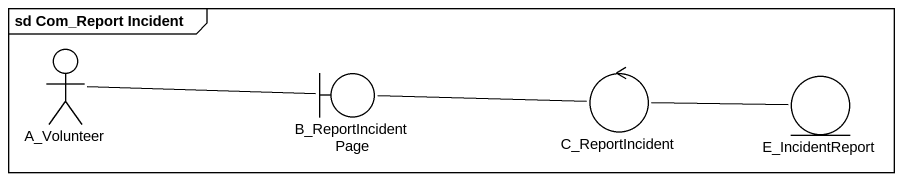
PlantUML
@startuml
mainframe sd Com_Report Incident
actor A_Volunteer
boundary B_ReportIncidentPage
control C_ReportIncident
entity E_IncidentReport
A_Volunteer -right- B_ReportIncidentPage
B_ReportIncidentPage -right- C_ReportIncident
C_ReportIncident -right- E_IncidentReport
@enduml
